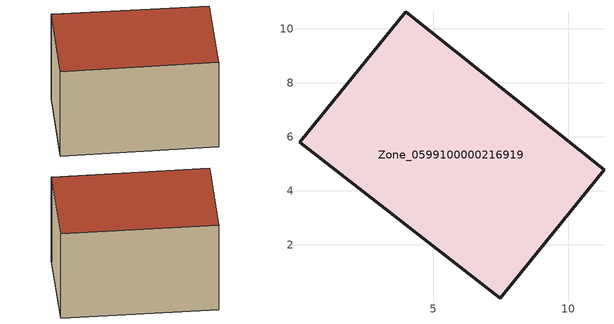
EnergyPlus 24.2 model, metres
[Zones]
Zone_0599100000216919
 floor ground (C_G): 11.32,4.79 7.63,0.21 7.47,0.01 0.04,5.81 3.97,10.64 z0.4
 wall outside (C_F): 0.04,5.81 7.47,0.01 7.63,0.21 11.32,4.79 3.97,10.64 0.04,5.81 z0.4:6.34
 roof outside (C_R): 7.63,0.21 11.32,4.79 3.97,10.64 0.04,5.81 7.47,0.01 z6.34
[BUILDING]
Pand.0599100000216919: North Axis=0; Terrain=City; Loads Convergence Tolerance Value=0.04; Temperature Convergence Tolerance Value=0.4; Solar Distribution=FullExterior; Maximum Number of Warmup Days=25; Minimum Number of Warmup Days=1
[Site:Location]
Rotterdam.The.Hague.AP_ZH_NLD Design_Conditions: Latitude=51.96; Longitude=4.45; Time Zone=1; Elevation=-4.5
[SITE:GROUNDTEMPERATURE:BUILDINGSURFACE]
18, 18, 18, 18, 18, 18, 18, 18, 18, 18, 18, 18
[MATERIAL] Thermal Absorptance=0.9; Solar Absorptance=0.7; Visible Absorptance=0.7
Name | Roughness | Thickness | Conductivity | Density | Specific Heat
G.TI.1946-1964 | MediumSmooth | 0.15 | 1 | 540 | 1210
F.TI.1946-1964 | Rough | 0.3 | 0.857143 | 1920 | 840
R.TI.1946-1964 | MediumRough | 0.2 | 0.277778 | 1500 | 1000
[CONSTRUCTION]
C_G: G.TI.1946-1964
C_F: F.TI.1946-1964
C_R: R.TI.1946-1964
[ZONE]
Zone_0599100000216919: Type=1; Multiplier=1; Ceiling Height=Autocalculate; Volume=Autocalculate; Floor Area=autocalculate; Part of Total Floor Area=Yes
[ZONEINFILTRATION:DESIGNFLOWRATE]
Infil_Zone_0599100000216919: Zone or ZoneList or Space or SpaceList=Zone_0599100000216919; Schedule=AlwaysOn; Design Flow Rate Calculation Method=Flow/Area; Flow Rate per Floor Area=0.003; Constant Term Coefficient=1; Temperature Term Coefficient=0; Velocity Term Coefficient=0; Velocity Squared Term Coefficient=0
[HVACTEMPLATE:ZONE:IDEALLOADSAIRSYSTEM]
Zone_0599100000216919: Maximum Heating Supply Air Temperature=50; Minimum Cooling Supply Air Temperature=13; Maximum Heating Supply Air Humidity Ratio=0.0156; Minimum Cooling Supply Air Humidity Ratio=0.0077; Heating Limit=NoLimit; Cooling Limit=NoLimit; Dehumidification Control Type=ConstantSensibleHeatRatio; Cooling Sensible Heat Ratio=0.7; Dehumidification Setpoint=60; Humidification Control Type=None; Humidification Setpoint=30; Outdoor Air Method=None; Outdoor Air Flow Rate per Person=0.00944; Outdoor Air Flow Rate per Zone Floor Area=0; Outdoor Air Flow Rate per Zone=0; Demand Controlled Ventilation Type=None; Outdoor Air Economizer Type=NoEconomizer; Heat Recovery Type=None; Sensible Heat Recovery Effectiveness=0.7; Latent Heat Recovery Effectiveness=0.65
[ZONECONTROL:THERMOSTAT]
ThermostatControl_Zone_0599100000216919: Zone or ZoneList=Zone_0599100000216919; Control Type Schedule=DualSetpointControlType; Control 1=Thermostat_Zone_0599100000216919; Temperature Difference Between Cutout And Setpoint=0
[THERMOSTATSETPOINT:DUALSETPOINT]
Thermostat_Zone_0599100000216919: Heating Setpoint Temperature Schedule=HeatingSetpoint_Zone_0599100000216919; Cooling Setpoint Temperature Schedule=CoolingSetpoint_Zone_0599100000216919
[SCHEDULE:COMPACT]
HeatingSetpoint_Zone_0599100000216919: Through: 12/31, For: AllDays, Until: 24:00, 21
CoolingSetpoint_Zone_0599100000216919: Through: 12/31, For: AllDays, Until: 24:00, 24
DualSetpointControlType: Through: 12/31, For: AllDays, Until: 24:00, 4
AlwaysOn: Through: 12/31, For: AllDays, Until: 24:00, 1
